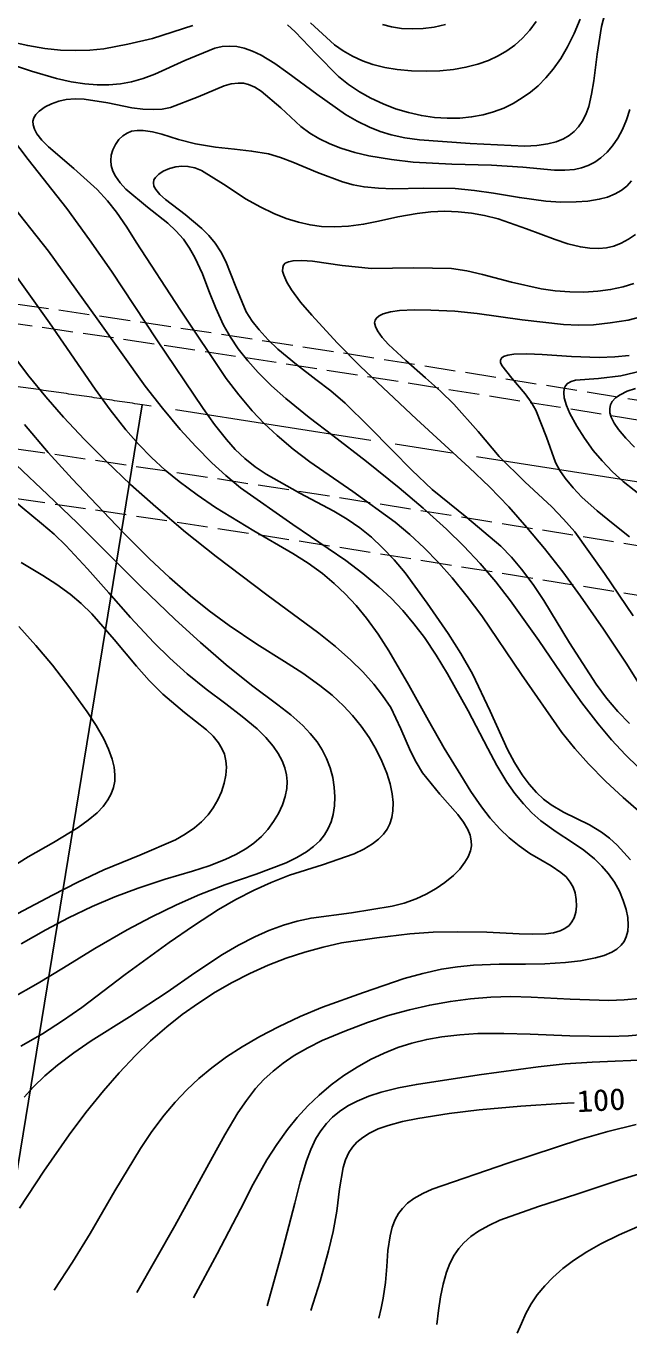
# Model space of a CAD drawing. Units: millimetres, scale not verified. Extents: x 40000 to 680000, y 20000 to 380000.
# Drawn here: x 376164 to 412746, y 238902 to 318450 of the extents above; entities that cross this region are included whole.
import ezdxf
from ezdxf.enums import TextEntityAlignment as Align

# ---------------------------------------------------------------- set-up
doc = ezdxf.new("R2010")
doc.units = ezdxf.units.MM
doc.header["$LTSCALE"] = 1000
doc.linetypes.add('CHAIN', pattern=[18.5, 12, -1.5, 3.5, -1.5])
doc.linetypes.add('USER1', pattern=[2.5, 1.875, -0.625])
for name, color, linetype, lineweight in [('M-BGD', 7, 'Continuous', 25), ('M-BMK', 2, 'CHAIN', 13), ('M-STR', 1, 'USER1', 13)]:
    doc.layers.add(name, color=color, linetype=linetype, lineweight=lineweight)
doc.styles.add('ＭＳ ゴシック', font='')
doc.styles.get('ＭＳ ゴシック').set_extended_font_data('MS Gothic')

msp = doc.modelspace()

# ---------------------------------------------------------------- linework, layer by layer
at = {"layer": 'M-BGD'}
msp.add_line((383209, 295488), (372986, 233031), dxfattribs=at)
for points in [[(374977, 316222), (376494, 315718), (378001, 315280), (378886, 315081), (379723, 314951), (380470, 314894), (381190, 314899), (381881, 314964), (382551, 315087), (383264, 315284), (383974, 315543), (385799, 316367), (387621, 317122), (388068, 317215), (388523, 317248), (388952, 317216), (389389, 317121), (389908, 316938), (390432, 316686), (391259, 316185), (392057, 315632), (393815, 314322), (395550, 313102), (396256, 312687), (396997, 312323), (397643, 312066), (398316, 311863), (399154, 311683), (400032, 311557), (403109, 311344), (406442, 311177), (407159, 311220), (407839, 311320), (408328, 311446), (408781, 311623), (409118, 311815), (409421, 312055), (409691, 312340), (409922, 312673), (410137, 313103), (410311, 313588), (410492, 314328), (410627, 315143), (410828, 316762), (411099, 318434), (411289, 319193)], [(371345, 318670), (373278, 318054), (375155, 317518), (376256, 317274), (377299, 317102), (378237, 317006), (379143, 316973), (380019, 317001), (380883, 317087), (382328, 317360), (383826, 317706), (386277, 318484)], [(392033, 318529), (392499, 318113), (393761, 316768), (395130, 315400), (395739, 314919), (396392, 314479), (397096, 314081), (397827, 313737), (398588, 313445), (399374, 313208), (400158, 313035), (400954, 312921), (401725, 312870), (402486, 312880), (403199, 312948), (403903, 313076), (404542, 313252), (405153, 313482), (405731, 313767), (406274, 314101), (406776, 314443), (407246, 314837), (407719, 315316), (408163, 315853), (408612, 316497), (409026, 317197), (409434, 318015), (409799, 318882)], [(393433, 318664), (394878, 317328), (395403, 316957), (395967, 316634), (396572, 316360), (397214, 316136), (397940, 315951), (398689, 315823), (399561, 315741), (400456, 315719), (401279, 315743), (402110, 315827), (402855, 315960), (403587, 316153), (404223, 316378), (404825, 316655), (405338, 316953), (405819, 317303), (406295, 317733), (406729, 318207), (407127, 318740)], [(397787, 318556), (398346, 318413), (398955, 318321), (399590, 318288), (400265, 318314), (400940, 318402), (401616, 318551)], [(412801, 313390), (412609, 312770), (412361, 312177), (412085, 311665), (411760, 311191), (411429, 310808), (411057, 310470), (410685, 310210), (410286, 310006), (409883, 309858), (409446, 309764), (408858, 309713), (408240, 309722), (406315, 309906), (404408, 310027), (402009, 310088), (399660, 310207), (398336, 310370), (396972, 310598), (396109, 310797), (395263, 311053), (394589, 311316), (393927, 311639), (393376, 311969), (392838, 312364), (391618, 313494), (390426, 314518), (390052, 314745), (389660, 314914), (389350, 314989), (389035, 315004), (388615, 314955), (388175, 314840), (386602, 314170), (384918, 313522), (384415, 313427), (383907, 313393), (383245, 313421), (382571, 313510), (381115, 313801), (379680, 314026), (379138, 314043), (378593, 313999), (378151, 313907), (377706, 313751), (377313, 313551), (376950, 313299), (376756, 313104), (376629, 312896), (376576, 312693), (376582, 312475), (376661, 312211), (376812, 311932), (377115, 311540), (377516, 311128), (379048, 309826), (380473, 308539), (381101, 307852), (381639, 307179), (382269, 306266), (382835, 305344), (385525, 301220), (388296, 297084), (389069, 296085), (389885, 295130), (390619, 294357), (391403, 293621), (392376, 292807), (393393, 292036), (395989, 290227), (398558, 288363), (399458, 287616), (400324, 286819), (401197, 285927), (402028, 284993), (402944, 283864), (403821, 282689), (406230, 279124), (408677, 275613), (409468, 274643), (410305, 273711), (411334, 272666), (412408, 271661), (413969, 270306)], [(412856, 267882), (412044, 268781), (411583, 269202), (411084, 269577), (410351, 270007), (409573, 270394), (408787, 270781), (408038, 271218), (407568, 271574), (407138, 271975), (406689, 272483), (406276, 273042), (405812, 273788), (405387, 274588), (404340, 276904), (403254, 279163), (402546, 280407), (401787, 281620), (400511, 283458), (399168, 285287), (398493, 286086), (397776, 286842), (397117, 287453), (396420, 288017), (395657, 288547), (394847, 289034), (392773, 290130), (390737, 291274), (390068, 291732), (389439, 292236), (388858, 292786), (388318, 293381), (387596, 294294), (386910, 295259), (384103, 299423), (381343, 303585), (380017, 305503), (378640, 307387), (376278, 310376), (373863, 313533)], [(413312, 273508), (412537, 274262), (411693, 275175), (410888, 276136), (409905, 277413), (408963, 278733), (407291, 281190), (405574, 283608), (404673, 284752), (403724, 285860), (402730, 286917), (401686, 287939), (400264, 289219), (398799, 290458), (396825, 292050), (394781, 293619), (393333, 294719), (391918, 295868), (391060, 296637), (390250, 297443), (389619, 298150), (389037, 298893), (388562, 299591), (388136, 300326), (387675, 301342), (387260, 302402), (386857, 303430), (386401, 304425), (386081, 304992), (385709, 305529), (385252, 306046), (384761, 306513), (383531, 307469), (382216, 308573), (381873, 308950), (381592, 309347), (381432, 309665), (381330, 310005), (381301, 310309), (381332, 310622), (381430, 310956), (381591, 311285), (381794, 311571), (382034, 311806), (382284, 311968), (382563, 312075), (382908, 312134), (383274, 312133), (383823, 312051), (384396, 311903), (385416, 311582), (386449, 311320), (387662, 311124), (388815, 310997), (389850, 310879), (390873, 310702), (391604, 310488), (392346, 310206), (393853, 309577), (395367, 309010), (396013, 308829), (396678, 308705), (397548, 308620), (398431, 308595), (400312, 308631), (402215, 308606), (403377, 308491), (404536, 308317), (406107, 308052), (407720, 307842), (408620, 307787), (409547, 307791), (410261, 307843), (410952, 307954), (411448, 308088), (411915, 308275), (412292, 308496), (412624, 308759), (412917, 309074)], [(413152, 305817), (412738, 305526), (412293, 305291), (411835, 305116), (411384, 305014), (410924, 304972), (410378, 304989), (409810, 305069), (409046, 305254), (408268, 305505), (406542, 306162), (404808, 306759), (403995, 306968), (403191, 307114), (402384, 307199), (401572, 307223), (400734, 307186), (399895, 307088), (398731, 306891), (397561, 306632), (396645, 306443), (395726, 306315), (394901, 306282), (394087, 306311), (393394, 306403), (392695, 306558), (391951, 306788), (391199, 307085), (390361, 307487), (389521, 307958), (388145, 308876), (386802, 309699), (386403, 309851), (385984, 309945), (385621, 309967), (385247, 309928), (384859, 309824), (384479, 309656), (384212, 309485), (384006, 309284), (383915, 309125), (383885, 308955), (383922, 308757), (384025, 308554), (384275, 308247), (384614, 307936), (385820, 307025), (386830, 306191), (387260, 305757), (387628, 305301), (387974, 304776), (388288, 304184), (388882, 302642), (389527, 301137), (389888, 300567), (390298, 300031), (390848, 299426), (391448, 298855), (392564, 297928), (393741, 297029), (394654, 296326), (395518, 295586), (396968, 294182), (398374, 292737), (399575, 291518), (400818, 290342), (402919, 288649), (404970, 286919), (405624, 286244), (406235, 285528), (406934, 284598), (407595, 283619), (409154, 281061), (410759, 278543), (411396, 277700), (412082, 276891), (412792, 276154)], [(377871, 241795), (378984, 243484), (380055, 245218), (381552, 247813), (383099, 250376), (383798, 251409), (384547, 252408), (385207, 253193), (385910, 253936), (386652, 254627), (387437, 255275), (388334, 255935), (389271, 256548), (390350, 257179), (391475, 257766), (392799, 258382), (394151, 258946), (396632, 259848), (399115, 260687), (400245, 260999), (401383, 261252), (402345, 261407), (403318, 261502), (404885, 261560), (406466, 261558), (407654, 261577), (408904, 261658), (409820, 261767), (410735, 261938), (411250, 262089), (411714, 262287), (412028, 262480), (412288, 262709), (412465, 262944), (412596, 263220), (412682, 263555), (412712, 263928), (412682, 264386), (412587, 264874), (412411, 265433), (412174, 265983), (411869, 266535), (411523, 267038), (411116, 267515), (410670, 267946), (410015, 268470), (409325, 268945), (408342, 269583), (407401, 270265), (406854, 270749), (406347, 271277), (405825, 271919), (405350, 272598), (404743, 273602), (404183, 274643), (402986, 276927), (401739, 279175), (401060, 280297), (400335, 281378), (399706, 282213), (399026, 283014), (398320, 283751), (397570, 284448), (396595, 285259), (395566, 286036), (392356, 288219), (389179, 290452), (388288, 291191), (387433, 291977), (386456, 292961), (385515, 293994), (384430, 295287), (383386, 296624), (380463, 300699), (377514, 304810), (374987, 307996)], [(375753, 246765), (377239, 249001), (378777, 251206), (379792, 252561), (380861, 253888), (381803, 254968), (382797, 256014), (383720, 256904), (384692, 257757), (385630, 258501), (386615, 259205), (387629, 259856), (388677, 260457), (389745, 261002), (390848, 261495), (391946, 261922), (393071, 262295), (394183, 262600), (395307, 262847), (397449, 263168), (399463, 263411), (400872, 263498), (402353, 263527), (404137, 263501), (406099, 263408), (406923, 263372), (407715, 263396), (408171, 263461), (408589, 263581), (408873, 263719), (409120, 263907), (409298, 264119), (409433, 264376), (409531, 264712), (409574, 265082), (409560, 265486), (409485, 265882), (409361, 266230), (409187, 266540), (408936, 266849), (408629, 267128), (408042, 267531), (407402, 267895), (406735, 268283), (406087, 268731), (405478, 269227), (404915, 269765), (404333, 270410), (403796, 271098), (403152, 272040), (402550, 273030), (401546, 274662), (400584, 276340), (399403, 278483), (398182, 280573), (397522, 281586), (396819, 282554), (396198, 283314), (395535, 284030), (394867, 284658), (394148, 285251), (393273, 285880), (392353, 286467), (389992, 287841), (387660, 289269), (386537, 290025), (385447, 290832), (384596, 291531), (383779, 292282), (382979, 293108), (382221, 293978), (381266, 295186), (380355, 296437), (377572, 300456), (374764, 304408)], [(413331, 278633), (412580, 279822), (411217, 281885), (409820, 283891), (408746, 285348), (407627, 286765), (406565, 288047), (405456, 289293), (404282, 290511), (403063, 291689), (399858, 294617), (396460, 297805), (395041, 299252), (393497, 300917), (392825, 301716), (392270, 302467), (391987, 302928), (391797, 303345), (391733, 303601), (391735, 303819), (391789, 303963), (391894, 304073), (392094, 304168), (392370, 304223), (392901, 304238), (393542, 304190), (395336, 303942), (397129, 303756), (399672, 303789), (401982, 303761), (402918, 303611), (403864, 303398), (405629, 302933), (407422, 302523), (408285, 302398), (409176, 302330), (410010, 302321), (410859, 302372), (411636, 302477), (412395, 302640), (413057, 302841)], [(413017, 282690), (411264, 285255), (409469, 287774), (408791, 288555), (408068, 289295), (406436, 290815), (404875, 292349), (403595, 293876), (402121, 295536), (401322, 296317), (400399, 297131), (399202, 298168), (398160, 299145), (397769, 299579), (397483, 299980), (397364, 300230), (397318, 300454), (397341, 300612), (397422, 300751), (397591, 300889), (397839, 301005), (398287, 301123), (398833, 301200), (399742, 301249), (400734, 301238), (402193, 301158), (403542, 301025), (406277, 300642), (408785, 300351), (409691, 300317), (410602, 300344), (411621, 300453), (412700, 300631), (413479, 300829)], [(376043, 253500), (376608, 254122), (377305, 254791), (378058, 255429), (379058, 256185), (380115, 256907), (382444, 258361), (384728, 259857), (386393, 261027), (388079, 262138), (389049, 262708), (390052, 263228), (390904, 263606), (391791, 263933), (392612, 264174), (393454, 264357), (395915, 264682), (398380, 265070), (399117, 265269), (399842, 265527), (400449, 265805), (401044, 266144), (401585, 266516), (402104, 266947), (402480, 267330), (402799, 267741), (402997, 268080), (403133, 268433), (403188, 268733), (403182, 269039), (403107, 269385), (402969, 269730), (402707, 270182), (402366, 270645), (401280, 271877), (400232, 273159), (399833, 273814), (399500, 274473), (398916, 275835), (398294, 277132), (397804, 277855), (397265, 278543), (396601, 279285), (395882, 279999), (394936, 280838), (393934, 281647), (390778, 283957), (387689, 286293), (385840, 287770), (384032, 289292), (382498, 290657), (381010, 292062), (379695, 293383), (378423, 294746), (377353, 295965), (376331, 297220), (375279, 298618)], [(412782, 287479), (411807, 288265), (410831, 289059), (409900, 289893), (409370, 290443), (408885, 291034), (408565, 291500), (408298, 291996), (407753, 293527), (407108, 295153), (406817, 295655), (406454, 296155), (405638, 297096), (405037, 297871), (404964, 298046), (404960, 298199), (405022, 298319), (405144, 298413), (405408, 298508), (405766, 298562), (406551, 298581), (407496, 298538), (409266, 298418), (410949, 298364), (411894, 298394), (412765, 298481)], [(413739, 289792), (412414, 290830), (411764, 291418), (411120, 292084), (410582, 292726), (410051, 293457), (409593, 294183), (409173, 294962), (408964, 295453), (408829, 295920), (408796, 296210), (408823, 296472), (408894, 296644), (409021, 296787), (409238, 296909), (409516, 296989), (410907, 297090), (412258, 297248), (414050, 297670)], [(413155, 296483), (412644, 296307), (412216, 296099), (411939, 295901), (411739, 295690), (411635, 295492), (411588, 295272), (411602, 295011), (411680, 294733), (411858, 294368), (412117, 293982), (412557, 293462), (413098, 292920)], [(375836, 256596), (377160, 257340), (378370, 258116), (379540, 258937), (382180, 260935), (384838, 262870), (386320, 263895), (387837, 264870), (388892, 265480), (390005, 266053), (391037, 266519), (392149, 266952), (394147, 267587), (396067, 268260), (396658, 268538), (397185, 268852), (397551, 269133), (397862, 269445), (398079, 269743), (398249, 270079), (398366, 270456), (398428, 270863), (398436, 271362), (398381, 271885), (398250, 272508), (398051, 273153), (397762, 273869), (397411, 274577), (396976, 275314), (396507, 275990), (395983, 276636), (395417, 277238), (394729, 277873), (394000, 278464), (392949, 279217), (391855, 279926), (390171, 280972), (388478, 282095), (387278, 282983), (386130, 283907), (384864, 285010), (383639, 286157), (382029, 287768), (380455, 289429), (378962, 290992), (377507, 292603), (376066, 294294)], [(375260, 259471), (376885, 260401), (378420, 261349), (380332, 262516), (382284, 263635), (383752, 264413), (385289, 265157), (386714, 265783), (388232, 266382), (390124, 267027), (391956, 267716), (392591, 268025), (393181, 268378), (393604, 268694), (393983, 269052), (394267, 269400), (394501, 269783), (394680, 270195), (394806, 270641), (394886, 271163), (394908, 271707), (394870, 272295), (394770, 272893), (394611, 273479), (394398, 274040), (394133, 274563), (393822, 275045), (393411, 275560), (392954, 276036), (392221, 276681), (391434, 277292), (389844, 278492), (388311, 279725), (386737, 281075), (385214, 282461), (383115, 284475), (381031, 286558), (379263, 288324), (377448, 290052), (375585, 291817)], [(375862, 262790), (377360, 263648), (378742, 264371), (380173, 265053), (381537, 265637), (382954, 266178), (384604, 266725), (386255, 267210), (387270, 267531), (388248, 267903), (388890, 268206), (389506, 268563), (389987, 268907), (390440, 269306), (390829, 269731), (391187, 270214), (391480, 270708), (391721, 271235), (391881, 271722), (391978, 272207), (392003, 272633), (391968, 273053), (391869, 273476), (391709, 273894), (391464, 274347), (391153, 274793), (390702, 275316), (390177, 275831), (389275, 276592), (388291, 277343), (387088, 278238), (385934, 279170), (384884, 280116), (383906, 281075), (382498, 282580), (381175, 284080), (379890, 285539), (378563, 286954), (377861, 287632), (377084, 288296), (374146, 290706)], [(373867, 263701), (377770, 265747), (379291, 266535), (380868, 267284), (383055, 268163), (385222, 269099), (385815, 269439), (386377, 269831), (386810, 270204), (387203, 270621), (387521, 271047), (387798, 271520), (388022, 272021), (388189, 272543), (388283, 273022), (388316, 273504), (388287, 273903), (388199, 274290), (388050, 274649), (387840, 274993), (387509, 275397), (387119, 275776), (385774, 276830), (384454, 277942), (383630, 278775), (382870, 279629), (381514, 281259), (380141, 282817), (379509, 283436), (378833, 284012), (378032, 284590), (377183, 285127), (375852, 285924)], [(374296, 266833), (376279, 268064), (377825, 268937), (379320, 269851), (379922, 270286), (380463, 270750), (380828, 271134), (381128, 271537), (381327, 271899), (381467, 272276), (381538, 272655), (381549, 273050), (381496, 273520), (381379, 274004), (381163, 274602), (380875, 275220), (380409, 276041), (379871, 276863), (378815, 278328), (377761, 279688), (376747, 280897), (375712, 282038)], [(382888, 241638), (385193, 245698), (387480, 249848), (388225, 251216), (389018, 252544), (389531, 253296), (390094, 254013), (390600, 254566), (391148, 255076), (391771, 255567), (392442, 256019), (393271, 256496), (394135, 256923), (395500, 257504), (396892, 258031), (398147, 258441), (399424, 258795), (400665, 259077), (401917, 259300), (403140, 259458), (404373, 259556), (405595, 259593), (406827, 259570), (409197, 259432), (411542, 259356), (412464, 259392), (413371, 259488)], [(386320, 241331), (387766, 243999), (389166, 246707), (389948, 248214), (390781, 249688), (391375, 250625), (392019, 251528), (392612, 252261), (393261, 252967), (393952, 253626), (394684, 254242), (395447, 254805), (396251, 255324), (397057, 255773), (397895, 256172), (398723, 256500), (399575, 256772), (400476, 256993), (401398, 257156), (402488, 257282), (403591, 257348), (405165, 257363), (406753, 257318), (409171, 257213), (411582, 257167), (412726, 257212), (413867, 257316)], [(390795, 240840), (391648, 243888), (392474, 247070), (392798, 248365), (393179, 249639), (393442, 250327), (393757, 250980), (394049, 251461), (394391, 251907), (394762, 252286), (395181, 252629), (395689, 252961), (396247, 253253), (396956, 253546), (397708, 253791), (398762, 254055), (399851, 254266), (403656, 254850), (407242, 255342), (408875, 255512), (410532, 255624), (414267, 255786)], [(393445, 240550), (394011, 242341), (394525, 244170), (394796, 245348), (395016, 246576), (395188, 247929), (395413, 249236), (395557, 249698), (395754, 250130), (395975, 250464), (396243, 250761), (396592, 251051), (396997, 251306), (397537, 251565), (398134, 251782), (399014, 252019), (399941, 252204), (401839, 252497), (403655, 252717), (406183, 252944), (408640, 253105), (409029, 253128), (409427, 253151)], [(413193, 251846), (411484, 251414), (409770, 250919), (405397, 249482), (400819, 247914), (400235, 247650), (399694, 247340), (399322, 247064), (398999, 246751), (398758, 246435), (398561, 246076), (398383, 245604), (398256, 245094), (398127, 244185), (398052, 243224), (397977, 242249), (397845, 241313), (397715, 240700), (397570, 240096)], [(414738, 249258), (412195, 248475), (409592, 247611), (407260, 246854), (404915, 246028), (404246, 245718), (403617, 245360), (403155, 245034), (402740, 244668), (402420, 244310), (402142, 243906), (401887, 243415), (401680, 242885), (401474, 242156), (401318, 241375), (401196, 240556), (401091, 239711)], [(413283, 245628), (412158, 245140), (411054, 244595), (410205, 244114), (409397, 243587), (408749, 243098), (408140, 242562), (407643, 242049), (407194, 241499), (406823, 240953), (406498, 240364), (406224, 239776), (405967, 239177)]]:
    msp.add_lwpolyline(points, dxfattribs=at)
at = {"layer": 'M-BMK'}
msp.add_line((470204, 281937), (383224, 295486), dxfattribs=at)
msp.add_arc((249967, -594543), 899949, 81.4848, 82.11929, dxfattribs=at)
at = {"layer": 'M-STR'}
for points in [[(375666, 301600), (380613, 300881), (385547, 300146), (390489, 299395), (395418, 298632), (400356, 297854), (405282, 297067), (410217, 296273), (415142, 295474), (420076, 294670), (425000, 293865), (429934, 293057), (434858, 292250), (439792, 291442), (444716, 290636), (449650, 289828), (452630, 289341), (455620, 288851)], [(455428, 287667), (450503, 288472), (445569, 289280), (440645, 290086), (435710, 290894), (430787, 291701), (425855, 292510), (420931, 293316), (415998, 294120), (411074, 294919), (406139, 295715), (401212, 296503), (396275, 297284), (391346, 298050), (386404, 298804), (381471, 299541), (376524, 300265), (371585, 300965)], [(372958, 293199), (377896, 292487), (382842, 291755), (387775, 291010), (392716, 290249), (397645, 289475), (402581, 288689), (407507, 287898), (412441, 287099), (417364, 286298), (422297, 285492), (427219, 284687), (432151, 283878), (437074, 283072), (442008, 282264), (446932, 281458), (451865, 280650), (453040, 280458), (454214, 280266)], [(453731, 277306), (448807, 278112), (443873, 278919), (438949, 279725), (434015, 280533), (429093, 281340), (424161, 282148), (419238, 282953), (414306, 283757), (409381, 284557), (404445, 285353), (399518, 286141), (394580, 286922), (389650, 287688), (384708, 288442), (379773, 289179), (374827, 289902)]]:
    msp.add_lwpolyline(points, dxfattribs=at)

# ---------------------------------------------------------------- texts
at = {"layer": 'M-BGD', "style": 'ＭＳ ゴシック', "width": 1.1}
msp.add_text('100', height=1320, rotation=3.2, dxfattribs=at).set_placement((409640, 252185), align=Align.BOTTOM_LEFT)

doc.saveas('drawing.dxf')
